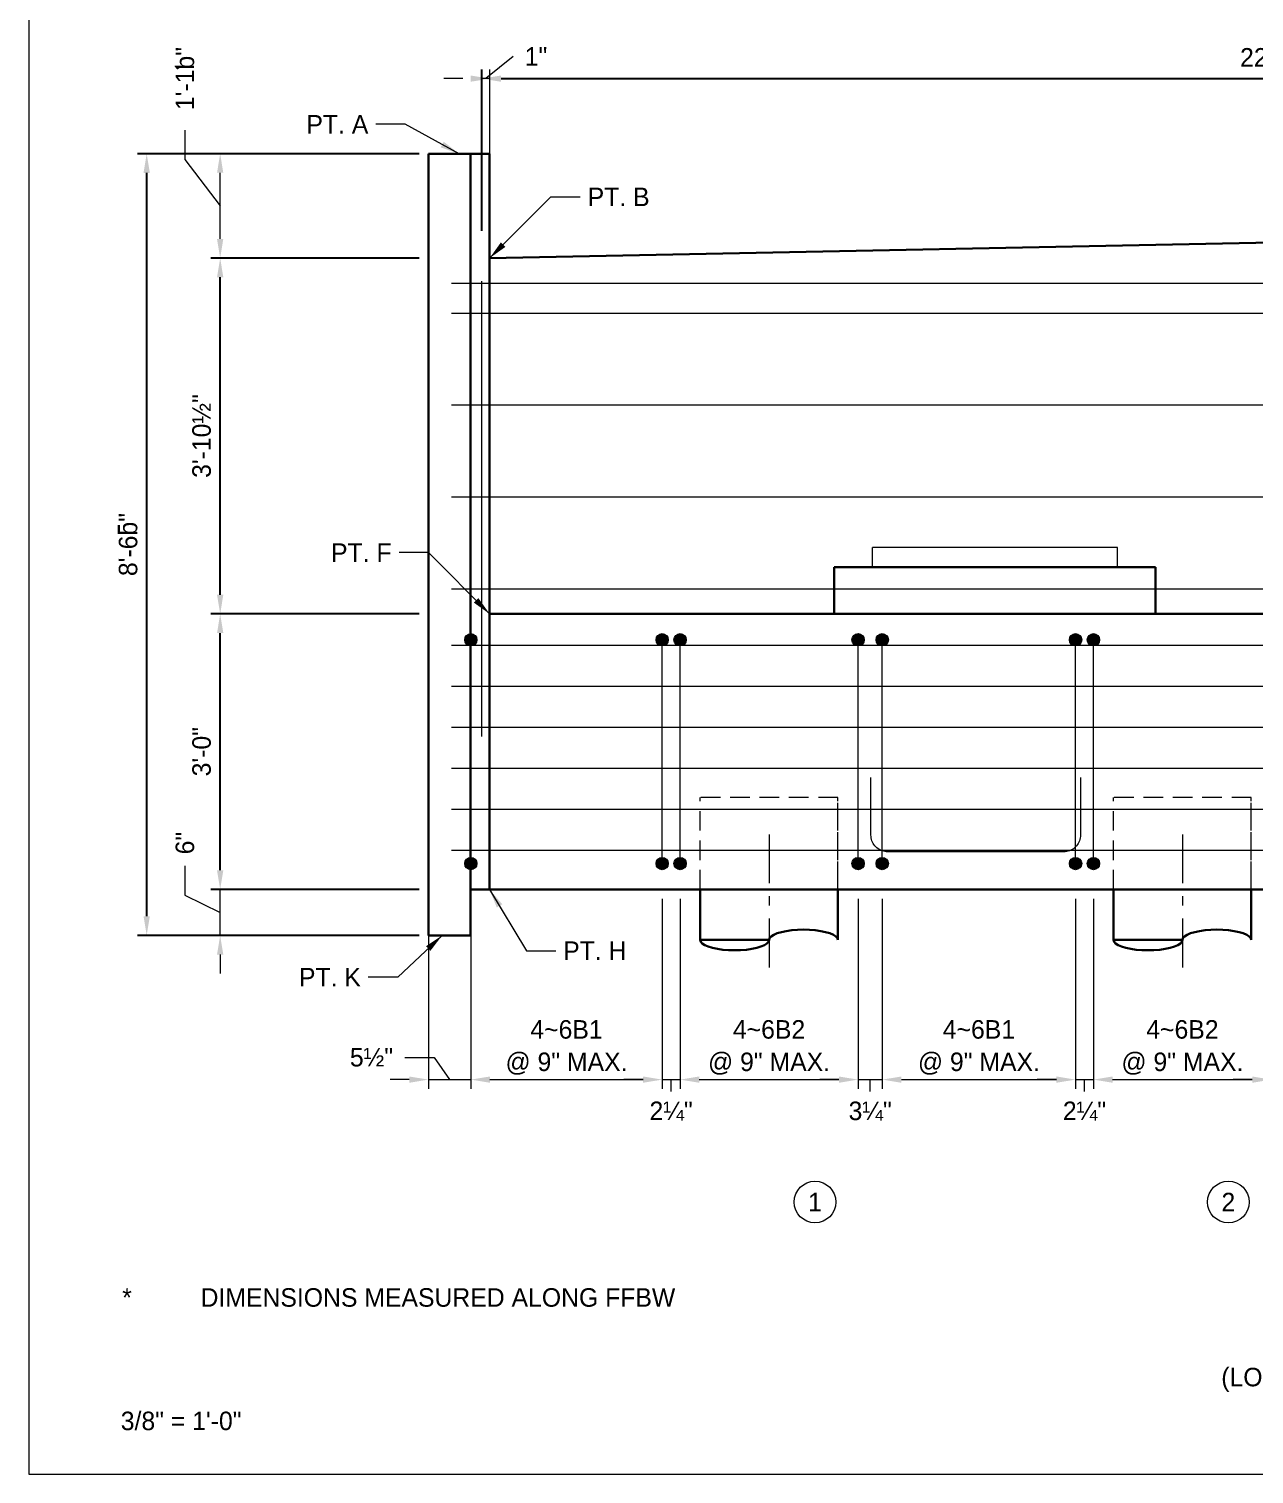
# Model space of a CAD drawing. Extents: x -1 to 861, y -26 to 2.
# Drawn here: x 659 to 672.34, y -25.67 to -9.93 of the extents above; entities that cross this region are included whole.
import ezdxf
from ezdxf.enums import TextEntityAlignment as Align

# ---------------------------------------------------------------- set-up
doc = ezdxf.new("R2010")
doc.units = 21
doc.header["$MEASUREMENT"] = 0
doc.linetypes.add('DGN2', pattern=[0.12, 0.08, -0.04])
doc.linetypes.add('DGN4', pattern=[0.336, 0.2, -0.053, 0.03, -0.053])
for name, color, linetype, lineweight in [('BearingPadMisc', 5, 'Continuous', 15), ('Border', 7, 'Continuous', 15), ('CL_Minor', 7, 'DGN4', 9), ('Dimension', 7, 'Continuous', 9), ('Leader', 7, 'Continuous', 9), ('PileConc', 3, 'Continuous', 30), ('PileConc_h', 3, 'DGN2', 20), ('Rebar', 2, 'Continuous', 15), ('SubStrConc', 3, 'Continuous', 30), ('SubStrConc2', 3, 'Continuous', 30), ('SubStrConc2_h', 3, 'DGN2', 30), ('Symbols', 7, 'Continuous', 15), ('TextStructures', 7, 'Continuous', 9)]:
    doc.layers.add(name, color=color, linetype=linetype, lineweight=lineweight)
doc.styles.add('FDOT Structures', font='FDOT.ttf')
doc.styles.add('FDOT Structures Annotation', font='FDOT.ttf')
doc.dimstyles.new('FDOT Structures Note-Arrow 3-8', dxfattribs={"dimtxt": 0.2016, "dimasz": 0.208267, "dimexe": 0.1008, "dimexo": 0.1008, "dimgap": 0.1008, "dimtad": 1, "dimdec": 3, "dimlfac": 12, "dimzin": 15, "dimlunit": 4, "dimtxsty": 'FDOT Structures Annotation', "dimcen": 2.5, "dimclrd": 256, "dimclre": 256, "dimclrt": 256, "dimazin": 3, "dimtfac": 0.7, "dimtmove": 0, "dimatfit": 1, "dimtfill": 1, "dimfrac": 1, "dimlwd": -1, "dimlwe": -1})

# ---------------------------------------------------------------- blocks, each defined once
blk = doc.blocks.new('_CLOSEDFILLED')
at = {"layer": 'Dimension'}
blk.add_solid([(-1, 0.164), (0, 0), (-1, -0.164)], dxfattribs=at)
blk = doc.blocks.new('*D332')
at = {"layer": 'Dimension'}
for p, q in [((661.082, -19.093), (661.082, -18.885)), ((663.248, -19.302), (660.981, -19.302)), ((661.082, -19.802), (661.082, -19.302)), ((663.248, -19.802), (660.981, -19.802)), ((661.082, -20.01), (661.082, -20.218))]:
    blk.add_line(p, q, dxfattribs=at)
at = {"layer": 'Dimension', "xscale": 0.20826666666666666, "yscale": 0.20826666666666666}
for p, rotation in [((661.082, -19.302), -90.00000000000001), ((661.082, -19.802), 90)]:
    blk.add_blockref('_CLOSEDFILLED', p, dxfattribs=dict(at, rotation=rotation))
blk = doc.blocks.new('*D335')
at = {"layer": 'Dimension'}
for p, q in [((663.248, -11.291), (660.981, -11.291)), ((661.082, -12.22), (661.082, -11.5)), ((663.248, -12.428), (660.981, -12.428))]:
    blk.add_line(p, q, dxfattribs=at)
at = {"layer": 'Dimension', "xscale": 0.20826666666666666, "yscale": 0.20826666666666666}
for p, rotation in [((661.082, -11.291), 90), ((661.082, -12.428), -90.00000000000001)]:
    blk.add_blockref('_CLOSEDFILLED', p, dxfattribs=dict(at, rotation=rotation))
blk = doc.blocks.new('*D337')
at = {"layer": 'Dimension'}
for p, q in [((663.349, -19.402), (663.349, -21.472)), ((663.811, -19.402), (663.811, -21.472)), ((663.141, -21.372), (662.932, -21.372)), ((663.349, -21.372), (663.811, -21.372)), ((664.019, -21.372), (664.227, -21.372))]:
    blk.add_line(p, q, dxfattribs=at)
at = {"layer": 'Dimension', "xscale": 0.20826666666666666, "yscale": 0.20826666666666666}
blk.add_blockref('_CLOSEDFILLED', (663.349, -21.372), dxfattribs=at)
at = {"layer": 'Dimension', "xscale": 0.20826666666666666, "yscale": 0.20826666666666666, "rotation": 180}
blk.add_blockref('_CLOSEDFILLED', (663.811, -21.372), dxfattribs=at)
blk = doc.blocks.new('*D338')
at = {"layer": 'Dimension'}
for p, q in [((663.811, -19.402), (663.811, -21.472)), ((665.894, -19.402), (665.894, -21.472)), ((664.019, -21.372), (665.686, -21.372))]:
    blk.add_line(p, q, dxfattribs=at)
at = {"layer": 'Dimension', "xscale": 0.20826666666666666, "yscale": 0.20826666666666666, "rotation": 180}
blk.add_blockref('_CLOSEDFILLED', (663.811, -21.372), dxfattribs=at)
at = {"layer": 'Dimension', "xscale": 0.20826666666666666, "yscale": 0.20826666666666666}
blk.add_blockref('_CLOSEDFILLED', (665.894, -21.372), dxfattribs=at)
blk = doc.blocks.new('*D339')
at = {"layer": 'Dimension'}
for p, q in [((665.894, -19.402), (665.894, -21.472)), ((666.089, -19.402), (666.089, -21.472)), ((665.686, -21.372), (665.477, -21.372)), ((665.894, -21.372), (666.089, -21.372)), ((666.297, -21.372), (666.505, -21.372))]:
    blk.add_line(p, q, dxfattribs=at)
at = {"layer": 'Dimension', "xscale": 0.20826666666666666, "yscale": 0.20826666666666666}
blk.add_blockref('_CLOSEDFILLED', (665.894, -21.372), dxfattribs=at)
at = {"layer": 'Dimension', "xscale": 0.20826666666666666, "yscale": 0.20826666666666666, "rotation": 180}
blk.add_blockref('_CLOSEDFILLED', (666.089, -21.372), dxfattribs=at)
blk = doc.blocks.new('*D340')
at = {"layer": 'Dimension'}
for p, q in [((666.089, -19.402), (666.089, -21.472)), ((668.026, -19.402), (668.026, -21.472)), ((666.297, -21.372), (667.818, -21.372))]:
    blk.add_line(p, q, dxfattribs=at)
at = {"layer": 'Dimension', "xscale": 0.20826666666666666, "yscale": 0.20826666666666666, "rotation": 180}
blk.add_blockref('_CLOSEDFILLED', (666.089, -21.372), dxfattribs=at)
at = {"layer": 'Dimension', "xscale": 0.20826666666666666, "yscale": 0.20826666666666666}
blk.add_blockref('_CLOSEDFILLED', (668.026, -21.372), dxfattribs=at)
blk = doc.blocks.new('*D341')
at = {"layer": 'Dimension'}
for p, q in [((668.026, -19.402), (668.026, -21.472)), ((668.29, -19.402), (668.29, -21.472)), ((667.818, -21.372), (667.609, -21.372)), ((668.026, -21.372), (668.29, -21.372)), ((668.498, -21.372), (668.706, -21.372))]:
    blk.add_line(p, q, dxfattribs=at)
at = {"layer": 'Dimension', "xscale": 0.20826666666666666, "yscale": 0.20826666666666666}
blk.add_blockref('_CLOSEDFILLED', (668.026, -21.372), dxfattribs=at)
at = {"layer": 'Dimension', "xscale": 0.20826666666666666, "yscale": 0.20826666666666666, "rotation": 180}
blk.add_blockref('_CLOSEDFILLED', (668.29, -21.372), dxfattribs=at)
blk = doc.blocks.new('*D342')
at = {"layer": 'Dimension'}
for p, q in [((668.29, -19.402), (668.29, -21.472)), ((670.394, -19.402), (670.394, -21.472)), ((668.498, -21.372), (670.186, -21.372))]:
    blk.add_line(p, q, dxfattribs=at)
at = {"layer": 'Dimension', "xscale": 0.20826666666666666, "yscale": 0.20826666666666666, "rotation": 180}
blk.add_blockref('_CLOSEDFILLED', (668.29, -21.372), dxfattribs=at)
at = {"layer": 'Dimension', "xscale": 0.20826666666666666, "yscale": 0.20826666666666666}
blk.add_blockref('_CLOSEDFILLED', (670.394, -21.372), dxfattribs=at)
blk = doc.blocks.new('*D343')
at = {"layer": 'Dimension'}
for p, q in [((670.394, -19.402), (670.394, -21.472)), ((670.589, -19.402), (670.589, -21.472)), ((670.186, -21.372), (669.977, -21.372)), ((670.394, -21.372), (670.589, -21.372)), ((670.797, -21.372), (671.005, -21.372))]:
    blk.add_line(p, q, dxfattribs=at)
at = {"layer": 'Dimension', "xscale": 0.20826666666666666, "yscale": 0.20826666666666666}
blk.add_blockref('_CLOSEDFILLED', (670.394, -21.372), dxfattribs=at)
at = {"layer": 'Dimension', "xscale": 0.20826666666666666, "yscale": 0.20826666666666666, "rotation": 180}
blk.add_blockref('_CLOSEDFILLED', (670.589, -21.372), dxfattribs=at)
blk = doc.blocks.new('*D344')
at = {"layer": 'Dimension'}
for p, q in [((670.589, -19.402), (670.589, -21.472)), ((672.526, -19.402), (672.526, -21.472)), ((670.797, -21.372), (672.318, -21.372))]:
    blk.add_line(p, q, dxfattribs=at)
at = {"layer": 'Dimension', "xscale": 0.20826666666666666, "yscale": 0.20826666666666666, "rotation": 180}
blk.add_blockref('_CLOSEDFILLED', (670.589, -21.372), dxfattribs=at)
at = {"layer": 'Dimension', "xscale": 0.20826666666666666, "yscale": 0.20826666666666666}
blk.add_blockref('_CLOSEDFILLED', (672.526, -21.372), dxfattribs=at)
blk = doc.blocks.new('*D345')
at = {"layer": 'Dimension'}
for p, q in [((672.526, -19.402), (672.526, -21.472)), ((672.79, -19.402), (672.79, -21.472)), ((672.318, -21.372), (672.109, -21.372)), ((672.526, -21.372), (672.79, -21.372)), ((672.998, -21.372), (673.206, -21.372))]:
    blk.add_line(p, q, dxfattribs=at)
at = {"layer": 'Dimension', "xscale": 0.20826666666666666, "yscale": 0.20826666666666666}
blk.add_blockref('_CLOSEDFILLED', (672.526, -21.372), dxfattribs=at)
at = {"layer": 'Dimension', "xscale": 0.20826666666666666, "yscale": 0.20826666666666666, "rotation": 180}
blk.add_blockref('_CLOSEDFILLED', (672.79, -21.372), dxfattribs=at)
blk = doc.blocks.new('*D356')
at = {"layer": 'Dimension'}
for p, q in [((663.932, -12.132), (663.932, -10.373)), ((664.016, -12.132), (664.016, -10.373)), ((663.724, -10.474), (663.516, -10.474)), ((664.016, -10.474), (663.932, -10.474)), ((664.224, -10.474), (664.432, -10.474))]:
    blk.add_line(p, q, dxfattribs=at)
at = {"layer": 'Dimension', "xscale": 0.20826666666666666, "yscale": 0.20826666666666666}
blk.add_blockref('_CLOSEDFILLED', (664.016, -10.474), dxfattribs=at)
at = {"layer": 'Dimension', "xscale": 0.20826666666666666, "yscale": 0.20826666666666666, "rotation": 180}
blk.add_blockref('_CLOSEDFILLED', (663.932, -10.474), dxfattribs=at)

msp = doc.modelspace()

# ---------------------------------------------------------------- hatches: boundary and pattern name
at = {"layer": 'Rebar'}
h = msp.add_hatch(color=256, dxfattribs=at)
h.dxf.hatch_style = 1
edge = h.paths.add_edge_path()
edge.add_arc((663.810684, -16.582583), 0.066667, 0, 360)
h = msp.add_hatch(color=256, dxfattribs=at)
h.dxf.hatch_style = 1
edge = h.paths.add_edge_path()
edge.add_arc((665.894017, -16.582583), 0.066667, 0, 360)
h = msp.add_hatch(color=256, dxfattribs=at)
h.dxf.hatch_style = 1
edge = h.paths.add_edge_path()
edge.add_arc((666.088511, -16.582821), 0.066667, 0, 360)
h = msp.add_hatch(color=256, dxfattribs=at)
h.dxf.hatch_style = 1
edge = h.paths.add_edge_path()
edge.add_arc((668.026011, -16.582821), 0.066667, 0, 360)
h = msp.add_hatch(color=256, dxfattribs=at)
h.dxf.hatch_style = 1
edge = h.paths.add_edge_path()
edge.add_arc((668.28985, -16.582583), 0.066667, 0, 360)
h = msp.add_hatch(color=256, dxfattribs=at)
h.dxf.hatch_style = 1
edge = h.paths.add_edge_path()
edge.add_arc((670.394017, -16.582583), 0.066667, 0, 360)
h = msp.add_hatch(color=256, dxfattribs=at)
h.dxf.hatch_style = 1
edge = h.paths.add_edge_path()
edge.add_arc((670.588511, -16.582821), 0.066667, 0, 360)
h = msp.add_hatch(color=256, dxfattribs=at)
h.dxf.hatch_style = 1
edge = h.paths.add_edge_path()
edge.add_arc((663.810684, -19.020321), 0.066667, 0, 360)
h = msp.add_hatch(color=256, dxfattribs=at)
h.dxf.hatch_style = 1
edge = h.paths.add_edge_path()
edge.add_arc((665.894017, -19.020321), 0.066667, 0, 360)
h = msp.add_hatch(color=256, dxfattribs=at)
h.dxf.hatch_style = 1
edge = h.paths.add_edge_path()
edge.add_arc((666.088511, -19.020321), 0.066667, 0, 360)
h = msp.add_hatch(color=256, dxfattribs=at)
h.dxf.hatch_style = 1
edge = h.paths.add_edge_path()
edge.add_arc((668.026011, -19.020321), 0.066667, 0, 360)
h = msp.add_hatch(color=256, dxfattribs=at)
h.dxf.hatch_style = 1
edge = h.paths.add_edge_path()
edge.add_arc((668.28985, -19.020321), 0.066667, 0, 360)
h = msp.add_hatch(color=256, dxfattribs=at)
h.dxf.hatch_style = 1
edge = h.paths.add_edge_path()
edge.add_arc((670.394017, -19.020321), 0.066667, 0, 360)
h = msp.add_hatch(color=256, dxfattribs=at)
h.dxf.hatch_style = 1
edge = h.paths.add_edge_path()
edge.add_arc((670.588511, -19.020321), 0.066667, 0, 360)

# ---------------------------------------------------------------- linework, layer by layer
at = {"layer": 'BearingPadMisc'}
for points in [[(668.182301, -15.577775), (668.182284, -15.577775)], [(668.182284, -15.791316), (668.182284, -15.577775)], [(668.182301, -15.577775), (668.182284, -15.577775)], [(670.848967, -15.577775), (668.182301, -15.577775)], [(668.182301, -15.791316), (668.182301, -15.577775)], [(670.848967, -15.791316), (670.848967, -15.577775)]]:
    msp.add_lwpolyline(points, dxfattribs=at)
at = {"layer": 'CL_Minor', "ltscale": 2.666667}
for p, q in [((667.057286, -18.701571), (667.057286, -20.171571)), ((671.557286, -18.701571), (671.557286, -20.171571))]:
    msp.add_line(p, q, dxfattribs=at)
at = {"layer": 'Dimension'}
for points in [[(664.27297, -10.2323), (663.973925, -10.47422)], [(660.6992, -11.034074), (660.6992, -11.354074), (661.08224, -11.859862)], [(660.6992, -19.044185), (660.6992, -19.364185), (661.08224, -19.551571)], [(663.09152, -21.129651), (663.41152, -21.129651), (663.579795, -21.371571)], [(665.991264, -21.502611), (665.991264, -21.371571)], [(668.15793, -21.502611), (668.15793, -21.371571)], [(670.491264, -21.502611), (670.491264, -21.371571)]]:
    msp.add_lwpolyline(points, dxfattribs=at)
at = {"layer": 'Leader'}
for points in [[(663.682281, -11.29146), (663.095615, -10.97146), (662.775614, -10.97146)], [(664.015605, -12.428263), (664.682271, -11.761597), (665.002271, -11.761597)], [(664.015584, -16.301571), (663.348917, -15.634905), (663.028917, -15.634905)], [(664.015584, -19.301571), (664.415584, -19.968238), (664.735584, -19.968238)], [(663.498907, -19.801571), (663.014777, -20.256635), (662.694777, -20.256635)]]:
    msp.add_lwpolyline(points, dxfattribs=at)
for points in [[(663.682281, -11.29146), (663.482823, -11.222204), (663.516066, -11.161259)], [(664.015605, -12.428263), (664.138327, -12.256452), (664.187416, -12.305541)], [(664.015584, -16.301571), (663.843772, -16.178849), (663.892861, -16.12976)], [(664.015584, -19.301571), (664.152501, -19.4623), (664.092971, -19.498017)], [(663.498907, -19.801571), (663.370928, -19.969504), (663.323381, -19.91892)]]:
    msp.add_solid(points, dxfattribs=at)
at = {"layer": 'PileConc'}
for points in [[(666.307272, -19.851571), (666.307272, -19.301571)], [(666.307302, -19.851571), (666.307302, -19.301571)], [(667.807302, -19.851571), (667.807302, -19.301571)], [(670.807272, -19.851571), (670.807272, -19.301571)], [(670.807302, -19.851571), (670.807302, -19.301571)], [(672.307302, -19.851571), (672.307302, -19.301571)], [(667.057286, -19.851571), (667.051589, -19.871107), (667.03467, -19.890049), (667.007045, -19.907822), (666.969551, -19.923886), (666.923329, -19.937753), (666.869782, -19.949001), (666.810539, -19.957289), (666.747398, -19.962364), (666.682278, -19.964074), (666.617159, -19.962364), (666.554018, -19.957289), (666.494775, -19.949001), (666.441228, -19.937753), (666.395006, -19.923886), (666.357512, -19.907822), (666.329886, -19.890049), (666.312968, -19.871107), (666.307271, -19.851571), (667.057286, -19.851571), (667.062983, -19.832035), (667.079902, -19.813093), (667.107528, -19.79532), (667.145021, -19.779256), (667.191244, -19.765389), (667.24479, -19.754141), (667.304034, -19.745854), (667.367175, -19.740778), (667.432294, -19.739069), (667.497413, -19.740778), (667.560554, -19.745854), (667.619798, -19.754141), (667.673344, -19.765389), (667.719567, -19.779256), (667.75706, -19.79532), (667.784686, -19.813093), (667.801604, -19.832035), (667.807302, -19.851571)], [(671.557286, -19.851571), (671.551589, -19.871107), (671.53467, -19.890049), (671.507045, -19.907822), (671.469551, -19.923886), (671.423329, -19.937753), (671.369782, -19.949001), (671.310539, -19.957289), (671.247398, -19.962364), (671.182278, -19.964074), (671.117159, -19.962364), (671.054018, -19.957289), (670.994775, -19.949001), (670.941228, -19.937753), (670.895006, -19.923886), (670.857512, -19.907822), (670.829886, -19.890049), (670.812968, -19.871107), (670.807271, -19.851571), (671.557286, -19.851571), (671.562983, -19.832035), (671.579902, -19.813093), (671.607528, -19.79532), (671.645021, -19.779256), (671.691244, -19.765389), (671.74479, -19.754141), (671.804034, -19.745854), (671.867175, -19.740778), (671.932294, -19.739069), (671.997413, -19.740778), (672.060554, -19.745854), (672.119798, -19.754141), (672.173344, -19.765389), (672.219567, -19.779256), (672.25706, -19.79532), (672.284686, -19.813093), (672.301604, -19.832035), (672.307302, -19.851571)]]:
    msp.add_lwpolyline(points, dxfattribs=at)
at = {"layer": 'PileConc_h', "ltscale": 2.666667}
for points in [[(667.807272, -18.301571), (666.307272, -18.301571)], [(666.307272, -19.301571), (666.307272, -18.301571)], [(667.807272, -18.301571), (666.307272, -18.301571)], [(666.307272, -19.301571), (666.307272, -18.301571)], [(666.307302, -19.301571), (666.307302, -18.301571)], [(667.807302, -18.301571), (666.307302, -18.301571)], [(667.807302, -18.301571), (666.307302, -18.301571)], [(666.307302, -19.301571), (666.307302, -18.301571)], [(667.807272, -19.301571), (667.807272, -18.301571)], [(667.807272, -19.851571), (667.807272, -18.301571)], [(667.807302, -19.301571), (667.807302, -18.301571)], [(667.807302, -19.301571), (667.807302, -18.301571)], [(672.307272, -18.301571), (670.807272, -18.301571)], [(670.807272, -19.301571), (670.807272, -18.301571)], [(672.307272, -18.301571), (670.807272, -18.301571)], [(670.807272, -19.301571), (670.807272, -18.301571)], [(670.807302, -19.301571), (670.807302, -18.301571)], [(672.307302, -18.301571), (670.807302, -18.301571)], [(672.307302, -18.301571), (670.807302, -18.301571)], [(670.807302, -19.301571), (670.807302, -18.301571)], [(672.307272, -19.301571), (672.307272, -18.301571)], [(672.307272, -19.851571), (672.307272, -18.301571)], [(672.307302, -19.301571), (672.307302, -18.301571)], [(672.307302, -19.301571), (672.307302, -18.301571)]]:
    msp.add_lwpolyline(points, dxfattribs=at)
at = {"layer": 'Rebar'}
for p, q in [((663.810684, -19.020321), (663.810684, -16.582583)), ((665.894017, -19.020321), (665.894017, -16.582583)), ((666.088511, -19.020321), (666.088511, -16.582821)), ((668.026011, -19.020321), (668.026011, -16.582821)), ((668.28985, -19.020321), (668.28985, -16.582583)), ((670.394017, -19.020321), (670.394017, -16.582583)), ((670.588511, -19.020321), (670.588511, -16.582821))]:
    msp.add_line(p, q, dxfattribs=at)
for points in [[(684.015598, -12.704096), (663.598931, -12.704096)], [(663.932266, -17.634904), (663.932266, -12.678006)], [(684.015598, -13.030738), (663.598931, -13.030738)], [(684.015598, -14.030738), (663.598931, -14.030738)], [(684.015598, -15.030738), (663.598931, -15.030738)], [(684.015598, -16.030738), (663.598931, -16.030738)], [(684.015594, -16.645789), (663.598928, -16.645789)], [(684.015591, -17.091786), (663.598924, -17.091786)], [(684.015591, -17.537783), (663.598924, -17.537783)], [(684.015591, -17.983779), (663.598924, -17.983779)], [(670.447902, -18.084106), (670.447902, -18.709106), (670.447209, -18.724994), (670.445133, -18.740761), (670.441691, -18.756287), (670.436909, -18.771454), (670.430823, -18.786146), (670.42348, -18.800252), (670.414936, -18.813665), (670.405254, -18.826281), (670.394511, -18.838006), (670.382786, -18.84875), (670.370169, -18.858431), (670.356757, -18.866976), (670.342651, -18.874319), (670.327958, -18.880405), (670.312791, -18.885187), (670.297265, -18.888629), (670.281498, -18.890705), (670.265611, -18.891398), (668.348944, -18.891398), (668.333056, -18.890705), (668.317289, -18.888629), (668.301763, -18.885187), (668.286596, -18.880405), (668.271904, -18.874319), (668.257798, -18.866976), (668.244385, -18.858431), (668.231769, -18.84875), (668.220044, -18.838006), (668.2093, -18.826281), (668.199619, -18.813665), (668.191074, -18.800252), (668.183731, -18.786146), (668.177645, -18.771454), (668.172863, -18.756287), (668.169421, -18.740761), (668.167345, -18.724994), (668.166652, -18.709106), (668.166652, -18.084106)], [(684.015591, -18.429776), (663.598924, -18.429776)], [(684.015592, -18.875773), (663.598925, -18.875773)]]:
    msp.add_lwpolyline(points, dxfattribs=at)
for centre in [(663.810684, -16.582583), (665.894017, -16.582583), (666.088511, -16.582821), (668.026011, -16.582821), (668.28985, -16.582583), (670.394017, -16.582583), (670.588511, -16.582821), (663.810684, -19.020321), (665.894017, -19.020321), (666.088511, -19.020321), (668.026011, -19.020321), (668.28985, -19.020321), (670.394017, -19.020321), (670.588511, -19.020321)]:
    msp.add_circle(centre, 0.066667, dxfattribs=at)
at = {"layer": 'SubStrConc'}
for points in [[(664.015656, -12.428262), (673.807272, -12.23243)], [(664.015656, -12.428262), (673.807251, -12.23243)], [(683.59899, -16.301571), (664.015656, -16.301571)], [(664.015656, -19.301571), (664.015656, -16.301571)], [(683.59899, -19.301571), (664.015656, -19.301571)]]:
    msp.add_lwpolyline(points, dxfattribs=at)
at = {"layer": 'SubStrConc2'}
for points in [[(663.34899, -11.29146), (663.348907, -11.29146)], [(663.34899, -11.29146), (663.348907, -11.29146)], [(663.348907, -19.801571), (663.348907, -11.29146)], [(664.015656, -11.29146), (663.34899, -11.29146)], [(663.34899, -19.801571), (663.34899, -11.29146)], [(664.015656, -19.301571), (664.015656, -11.29146)], [(667.765656, -15.791316), (667.765605, -15.791316)], [(667.765605, -16.301571), (667.765605, -15.791316)], [(667.765656, -15.791316), (667.765605, -15.791316)], [(671.265656, -15.791316), (667.765656, -15.791316)], [(667.765656, -16.301571), (667.765656, -15.791316)], [(671.265656, -16.301571), (671.265656, -15.791316)], [(671.265656, -16.301571), (667.765656, -16.301571)], [(664.015656, -19.301571), (663.807323, -19.301571)], [(664.015584, -19.301571), (663.807323, -19.301571)], [(663.807323, -19.801571), (663.807323, -19.301571)], [(663.34899, -19.801571), (663.348907, -19.801571)], [(663.34899, -19.801571), (663.348907, -19.801571)], [(663.807323, -19.801571), (663.34899, -19.801571)]]:
    msp.add_lwpolyline(points, dxfattribs=at)
at = {"layer": 'SubStrConc2_h', "ltscale": 2.666667}
for points in [[(663.807241, -19.801571), (663.807241, -11.29146)], [(663.807251, -19.301571), (663.807251, -11.29146)]]:
    msp.add_lwpolyline(points, dxfattribs=at)
at = {"layer": 'Symbols'}
for centre in [(667.557286, -22.704905), (672.057286, -22.704905)]:
    msp.add_circle(centre, 0.226667, dxfattribs=at)

# ---------------------------------------------------------------- texts
at = {"layer": 'Border', "style": 'FDOT Structures'}
msp.add_text('3/8" = 1\'-0"', height=0.2016, dxfattribs=at).set_placement((660, -24.986667), align=Align.TOP_LEFT)
at = {"layer": 'Dimension', "char_height": 0.2016, "attachment_point": 5, "rotation": 90, "line_spacing_factor": 1.05, "style": 'FDOT Structures Annotation', "bg_fill": 3, "box_fill_scale": 1.1, "bg_fill_color": 0}
for s, insert in [('1\'-1ƅ"', (660.6992, -10.47292)), ('6"', (660.6992, -18.79662))]:
    msp.add_mtext(s, dxfattribs=dict(at, insert=insert))
at = {"layer": 'Dimension', "char_height": 0.2016, "attachment_point": 5, "line_spacing_factor": 1.05, "style": 'FDOT Structures Annotation', "bg_fill": 3, "box_fill_scale": 1.1, "bg_fill_color": 0}
for s, insert in [('2¼"', (665.991264, -21.714291)), ('3¼"', (668.15793, -21.714291)), ('2¼"', (670.491264, -21.714291))]:
    msp.add_mtext(s, dxfattribs=dict(at, insert=insert))
at = {"layer": 'TextStructures', "style": 'FDOT Structures'}
for s, p in [('PT. A', (662.694974, -10.97146)), ('PT. F', (662.948277, -15.634905)), ('PT. K', (662.614137, -20.256635))]:
    msp.add_text(s, height=0.2016, dxfattribs=at).set_placement(p, align=Align.MIDDLE_RIGHT)
for s, p in [('PT. B', (665.082911, -11.761597)), ('PT. H', (664.816224, -19.968238))]:
    msp.add_text(s, height=0.2016, dxfattribs=at).set_placement(p, align=Align.MIDDLE_LEFT)
for s, p in [('1', (667.557286, -22.704905)), ('2', (672.057286, -22.704905))]:
    msp.add_text(s, height=0.2016, dxfattribs=at).set_placement(p, align=Align.MIDDLE_CENTER)
for s, p in [('*', (660.015573, -23.904905)), ('DIMENSIONS MEASURED ALONG FFBW', (660.868907, -23.904905))]:
    msp.add_text(s, height=0.2016, dxfattribs=at).set_placement(p, align=Align.BOTTOM_LEFT)
msp.add_text('(LOOKING AHEAD STATION)', height=0.2016, dxfattribs=at).set_placement((673.807287, -24.77136), align=Align.BOTTOM_CENTER)

# ---------------------------------------------------------------- dimensions: what is measured, and where the dimension line sits
at = {"layer": 'Dimension'}
for base, p1, p2, picture, middle in [((664.015584, -10.47422), (664.015584, -12.23243), (663.932266, -12.23243), '*D356', (663.973925, -10.47422)), ((663.810684, -21.371571), (663.810684, -19.301571), (665.894017, -19.301571), '*D338', (664.852351, -21.371571)), ((666.088511, -21.371571), (666.088511, -19.301571), (668.026011, -19.301571), '*D340', (667.057261, -21.371571)), ((668.28985, -21.371571), (668.28985, -19.301571), (670.394017, -19.301571), '*D342', (669.341934, -21.371571)), ((670.588511, -21.371571), (670.588511, -19.301571), (672.526011, -19.301571), '*D344', (671.557261, -21.371571))]:
    dim = msp.add_linear_dim(base=base, p1=p1, p2=p2, text=' ', dimstyle='FDOT Structures Note-Arrow 3-8', dxfattribs=at)
    dim.commit()
    dim.dimension.update_dxf_attribs({"geometry": picture, "text_midpoint": middle})
dim = msp.add_linear_dim(base=(661.08224, -19.801571), p1=(663.348907, -19.801571), p2=(663.348907, -19.301571), angle=90, text=' ', dimstyle='FDOT Structures Note-Arrow 3-8', dxfattribs=at)
dim.commit()
dim.dimension.update_dxf_attribs({"geometry": '*D332', "text_midpoint": (661.08224, -19.551571)})

# ---------------------------------------------------------------- next in the draw order: texts
at = {"layer": 'Dimension', "insert": (664.520535, -10.2323), "char_height": 0.2016, "attachment_point": 5, "line_spacing_factor": 1.05, "style": 'FDOT Structures Annotation', "bg_fill": 3, "box_fill_scale": 1.1, "bg_fill_color": 0}
msp.add_mtext('1"', dxfattribs=at)

# ---------------------------------------------------------------- next in the draw order: dimensions: what is measured, and where the dimension line sits
at = {"layer": 'Dimension'}
msp.add_linear_dim(base=(661.08224, -19.301571), p1=(663.348907, -19.301571), p2=(663.348907, -16.301571), angle=90, text='3\'-0"', dimstyle='FDOT Structures Note-Arrow 3-8', dxfattribs=at).render()

# ---------------------------------------------------------------- next in the draw order: dimensions: what is measured, and where the dimension line sits
msp.add_linear_dim(base=(663.932266, -10.47422), p1=(663.932266, -12.23243), p2=(683.682266, -12.23243), text='22~5D1 (EF) @ 1\'-0" MAX.', dimstyle='FDOT Structures Note-Arrow 3-8', dxfattribs=at).render()
msp.add_linear_dim(base=(661.08224, -16.301571), p1=(663.348907, -16.301571), p2=(663.348907, -12.428263), angle=90, text='3\'-10½"', dimstyle='FDOT Structures Note-Arrow 3-8', dxfattribs=at).render()

# ---------------------------------------------------------------- next in the draw order: dimensions: what is measured, and where the dimension line sits
dim = msp.add_linear_dim(base=(661.08224, -12.428263), p1=(663.348907, -12.428263), p2=(663.348907, -11.29146), angle=90, text=' ', dimstyle='FDOT Structures Note-Arrow 3-8', dxfattribs=at)
dim.commit()
dim.dimension.update_dxf_attribs({"geometry": '*D335', "text_midpoint": (661.08224, -11.859862)})

# ---------------------------------------------------------------- next in the draw order: dimensions: what is measured, and where the dimension line sits
msp.add_linear_dim(base=(660.28224, -19.801571), p1=(663.348907, -19.801571), p2=(663.348907, -11.29146), angle=90, text='8\'-6ƃ"', dimstyle='FDOT Structures Note-Arrow 3-8', dxfattribs=at).render()

# ---------------------------------------------------------------- next in the draw order: dimensions: what is measured, and where the dimension line sits
dim = msp.add_linear_dim(base=(663.348907, -21.371571), p1=(663.348907, -19.301571), p2=(663.810684, -19.301571), text=' ', dimstyle='FDOT Structures Note-Arrow 3-8', dxfattribs=at)
dim.commit()
dim.dimension.update_dxf_attribs({"geometry": '*D337', "text_midpoint": (663.579795, -21.371571)})

# ---------------------------------------------------------------- next in the draw order: texts
at = {"layer": 'Dimension', "char_height": 0.2016, "attachment_point": 5, "line_spacing_factor": 1.05, "style": 'FDOT Structures Annotation', "bg_fill": 3, "box_fill_scale": 1.1, "bg_fill_color": 0}
for s, insert in [('4~6B1\\P@ 9" MAX.', (664.852351, -21.021795)), ('5½"', (662.729346, -21.129651))]:
    msp.add_mtext(s, dxfattribs=dict(at, insert=insert))

# ---------------------------------------------------------------- next in the draw order: dimensions: what is measured, and where the dimension line sits
at = {"layer": 'Dimension'}
dim = msp.add_linear_dim(base=(665.894017, -21.371571), p1=(665.894017, -19.301571), p2=(666.088511, -19.301571), text=' ', dimstyle='FDOT Structures Note-Arrow 3-8', dxfattribs=at)
dim.commit()
dim.dimension.update_dxf_attribs({"geometry": '*D339', "text_midpoint": (665.991264, -21.371571)})

# ---------------------------------------------------------------- next in the draw order: texts
at = {"layer": 'Dimension', "insert": (667.057261, -21.021795), "char_height": 0.2016, "attachment_point": 5, "line_spacing_factor": 1.05, "style": 'FDOT Structures Annotation', "bg_fill": 3, "box_fill_scale": 1.1, "bg_fill_color": 0}
msp.add_mtext('4~6B2\\P@ 9" MAX.', dxfattribs=at)

# ---------------------------------------------------------------- next in the draw order: dimensions: what is measured, and where the dimension line sits
at = {"layer": 'Dimension'}
dim = msp.add_linear_dim(base=(668.026011, -21.371571), p1=(668.026011, -19.301571), p2=(668.28985, -19.301571), text=' ', dimstyle='FDOT Structures Note-Arrow 3-8', dxfattribs=at)
dim.commit()
dim.dimension.update_dxf_attribs({"geometry": '*D341', "text_midpoint": (668.15793, -21.371571)})

# ---------------------------------------------------------------- next in the draw order: texts
at = {"layer": 'Dimension', "insert": (669.341934, -21.021795), "char_height": 0.2016, "attachment_point": 5, "line_spacing_factor": 1.05, "style": 'FDOT Structures Annotation', "bg_fill": 3, "box_fill_scale": 1.1, "bg_fill_color": 0}
msp.add_mtext('4~6B1\\P@ 9" MAX.', dxfattribs=at)

# ---------------------------------------------------------------- next in the draw order: dimensions: what is measured, and where the dimension line sits
at = {"layer": 'Dimension'}
dim = msp.add_linear_dim(base=(670.394017, -21.371571), p1=(670.394017, -19.301571), p2=(670.588511, -19.301571), text=' ', dimstyle='FDOT Structures Note-Arrow 3-8', dxfattribs=at)
dim.commit()
dim.dimension.update_dxf_attribs({"geometry": '*D343', "text_midpoint": (670.491264, -21.371571)})

# ---------------------------------------------------------------- next in the draw order: texts
at = {"layer": 'Dimension', "insert": (671.557261, -21.021795), "char_height": 0.2016, "attachment_point": 5, "line_spacing_factor": 1.05, "style": 'FDOT Structures Annotation', "bg_fill": 3, "box_fill_scale": 1.1, "bg_fill_color": 0}
msp.add_mtext('4~6B2\\P@ 9" MAX.', dxfattribs=at)

# ---------------------------------------------------------------- next in the draw order: linework, layer by layer
at = {"layer": 'Border'}
msp.add_lwpolyline([(659, -25.666667), (701.266667, -25.666667), (701.266667, 1), (659, 1)], close=True, dxfattribs=at)

# ---------------------------------------------------------------- next in the draw order: dimensions: what is measured, and where the dimension line sits
at = {"layer": 'Dimension'}
dim = msp.add_linear_dim(base=(672.526011, -21.371571), p1=(672.526011, -19.301571), p2=(672.78985, -19.301571), text=' ', dimstyle='FDOT Structures Note-Arrow 3-8', dxfattribs=at)
dim.commit()
dim.dimension.update_dxf_attribs({"geometry": '*D345', "text_midpoint": (672.65793, -21.371571)})

doc.saveas('drawing.dxf')
